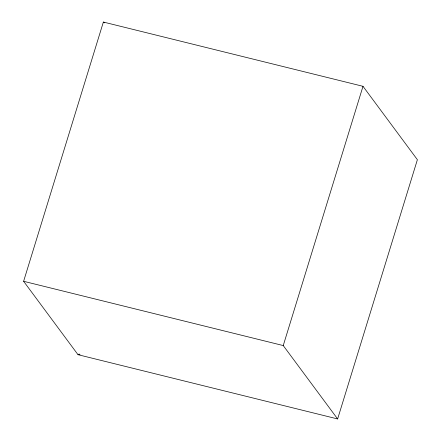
<?xml version="1.0" encoding="UTF-8"?>
<svg xmlns="http://www.w3.org/2000/svg" width="441" height="441" viewBox="0 0 441 441"><rect width="100%" height="100%" fill="white"/><g stroke="black" fill="none" stroke-linecap="round" stroke-linejoin="round"><path stroke-width="0.66" d="M23.616 281.297L103.37 22.05L362.998 86.315L417.384 159.703L337.63 418.95L78.002 354.685L23.616 281.297L283.243 345.562L337.63 418.95M283.243 345.562L362.998 86.315M79.182 353.98L78.002 354.685L80.064 354.608M103.37 22.05L104.484 22.86"/></g></svg>
